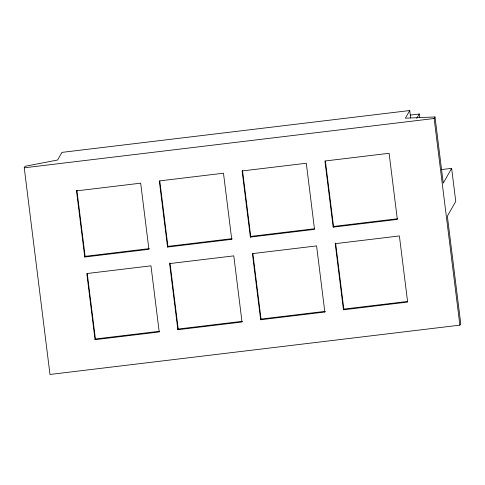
<?xml version="1.0" encoding="UTF-8"?>
<svg xmlns="http://www.w3.org/2000/svg" width="485" height="485" viewBox="0 0 485 485"><rect width="100%" height="100%" fill="white"/><g stroke="black" fill="none" stroke-linecap="round" stroke-linejoin="round"><path stroke-width="0.73" d="M441.277 169.598L451.632 168.356L455.748 201.414L447.364 216.164L460.75 323.622L459.883 325.15L49.991 374.462L24.25 167.81L25.117 166.288L57.618 160.008L61.953 152.381L409.74 110.538L410.668 117.976M76.503 190.89L76.891 190.211L85.124 256.341L84.742 257.02L148.913 249.296L140.68 183.172L76.503 190.89L84.742 257.02M95.036 339.676L86.797 273.552L150.974 265.829L159.207 331.958L95.036 339.676L95.418 338.997L87.276 273.625M167.931 246.38L232.109 238.656L231.721 239.335L167.543 247.059L167.931 246.38L159.789 181.002M177.843 329.715L169.604 263.591L233.782 255.868L242.015 321.998L177.843 329.715L178.225 329.036L169.992 262.912M250.351 237.092L242.118 170.969L306.29 163.245L314.529 229.375L250.351 237.092L250.739 236.419L242.5 170.29M261.033 319.075L325.211 311.358L324.823 312.037L260.651 319.754L261.033 319.075L252.891 253.697M333.159 227.132L324.92 161.008L389.097 153.284L397.336 219.414L333.159 227.132L333.547 226.453L325.405 161.081M409.74 110.538L405.405 118.17L435.009 116.976L443.248 183.106L451.632 168.356M416.73 118.388L419.216 114.017L410.207 115.103M459.883 325.15L434.142 118.504L435.009 116.976M343.453 309.794L335.22 243.664L399.391 235.946L407.63 302.07L343.453 309.794L343.841 309.115L335.602 242.985M24.25 167.81L434.142 118.504M85.124 256.341L149.301 248.617M250.739 236.419L314.165 228.787M333.547 226.453L397.718 218.735M95.418 338.997L159.595 331.279M178.225 329.036L242.403 321.319M343.841 309.115L407.267 301.482M419.216 114.017L419.689 117.77M324.823 312.037L316.59 245.907L252.412 253.625L260.651 319.754M231.721 239.335L223.482 173.212L159.31 180.929L167.543 247.059"/></g></svg>
